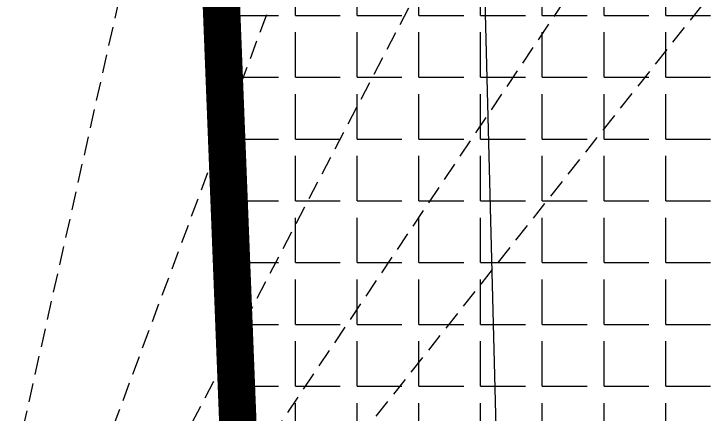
# Model space of a CAD drawing. Header units: metres. Extents: x 668617 to 675126, y 2286318 to 2293677.
# Drawn here: x 669896.24 to 669905.52, y 2287280.78 to 2287286.12 of the extents above; entities that cross this region are included whole.
import ezdxf

# ---------------------------------------------------------------- set-up
doc = ezdxf.new("R2010")
doc.units = ezdxf.units.M
doc.header["$MEASUREMENT"] = 0
doc.linetypes.add('DASHED2', pattern=[0.375, 0.25, -0.125])
doc.linetypes.add('HIDDEN', pattern=[0.375, 0.25, -0.125])
for name, color, linetype in [('0_GUIA', 6, 'Continuous'), ('0_LINEA_INDICADOR_SEÑAL', 253, 'Continuous'), ('0_PREDIO_OBRA', 1, 'Continuous'), ('DMTG-PB-BANQUETAS', 251, 'Continuous'), ('DMTG-PB-LOTIFICACION', 253, 'Continuous'), ('DMTG-PB-MANZANAS', 251, 'Continuous'), ('DMTG-ZONA-TRABAJO', 250, 'Continuous')]:
    doc.layers.add(name, color=color, linetype=linetype)

msp = doc.modelspace()

# ---------------------------------------------------------------- hatches: boundary and pattern name
at = {"layer": 'DMTG-ZONA-TRABAJO', "ltscale": 3}
h = msp.add_hatch(dxfattribs=at)
h.set_pattern_fill('ANGLE', color=30, scale=3)
h.set_pattern_definition([(0, (0, 0), (0, 0.825), [0.6, -0.225]), (90, (0, 0), (-0.825, 5e-17), [0.6, -0.225])])
h.paths.add_polyline_path([(669898.72535, 2287293.51272), (669912.1139, 2287293.84486), (669912.86971, 2287263.37755), (669899.92572, 2287263.05644)])

# ---------------------------------------------------------------- linework, layer by layer
at = {"layer": '0_GUIA', "color": 6}
msp.add_lwpolyline([(669898.72535, 2287293.51272), (669912.1139, 2287293.84486), (669912.86971, 2287263.37755), (669899.92572, 2287263.05644)], close=True, dxfattribs=at)
at = {"layer": '0_LINEA_INDICADOR_SEÑAL', "color": 252, "linetype": 'HIDDEN'}
for points in [[(669894.55364, 2287272.52646), (669911.48411, 2287293.84987)], [(669894.66447, 2287273.02041), (669908.62135, 2287293.75822)], [(669894.55364, 2287272.52646), (669899.29988, 2287293.67939)], [(669894.6289, 2287273.01945), (669905.42253, 2287293.67886)], [(669894.55364, 2287272.52646), (669902.36681, 2287293.48487)]]:
    msp.add_lwpolyline(points, dxfattribs=at)
at = {"layer": '0_PREDIO_OBRA', "linetype": 'DASHED2', "ltscale": 5, "const_width": 0.5}
msp.add_lwpolyline([(669852.38103, 2287261.7925), (669899.92572, 2287263.05644), (669898.72535, 2287293.51272), (669851.54894, 2287292.50222)], close=True, dxfattribs=at)
at = {"layer": 'DMTG-PB-BANQUETAS'}
msp.add_lwpolyline([(669903.80057, 2287237.27237), (669901.61619, 2287322.0388), (669901.61268, 2287322.51284), (669901.52613, 2287322.97949), (669901.3594, 2287323.42374), (669901.1164, 2287323.83154), (669900.80604, 2287324.18984), (669900.43723, 2287324.48757), (669900.02091, 2287324.71665), (669899.57202, 2287324.86897), (669899.10253, 2287324.93943), (669898.62841, 2287324.92593), (669817.57543, 2287323.33015), (669817.12799, 2287323.27245), (669816.69995, 2287323.13261), (669816.30632, 2287322.91351), (669815.96117, 2287322.62405), (669815.67559, 2287322.27515), (669815.46266, 2287321.87871), (669815.32648, 2287321.4487), (669815.27517, 2287321.00107), (669817.28222, 2287234.02088)], dxfattribs=at)
at = {"layer": 'DMTG-PB-LOTIFICACION'}
msp.add_line((669898.72535, 2287293.51272), (669899.92572, 2287263.05644), dxfattribs=at)
at = {"layer": 'DMTG-PB-MANZANAS'}
msp.add_lwpolyline([(669897.56102, 2287322.55909), (669898.1662, 2287307.33097), (669898.72535, 2287293.51272), (669899.92572, 2287263.05644), (669900.92438, 2287237.66954), (669853.19905, 2287236.40669), (669820.22145, 2287235.72653), (669819.88067, 2287247.11503), (669819.59131, 2287256.7848), (669819.23128, 2287268.4738), (669818.99849, 2287276.31319), (669818.76391, 2287284.21253), (669818.4029, 2287296.13154), (669817.64526, 2287321.27946), (669830.77454, 2287321.49526), (669839.21413, 2287321.62112), (669850.62341, 2287321.82961), (669868.00255, 2287322.09347)], close=True, dxfattribs=at)

doc.saveas('drawing.dxf')
